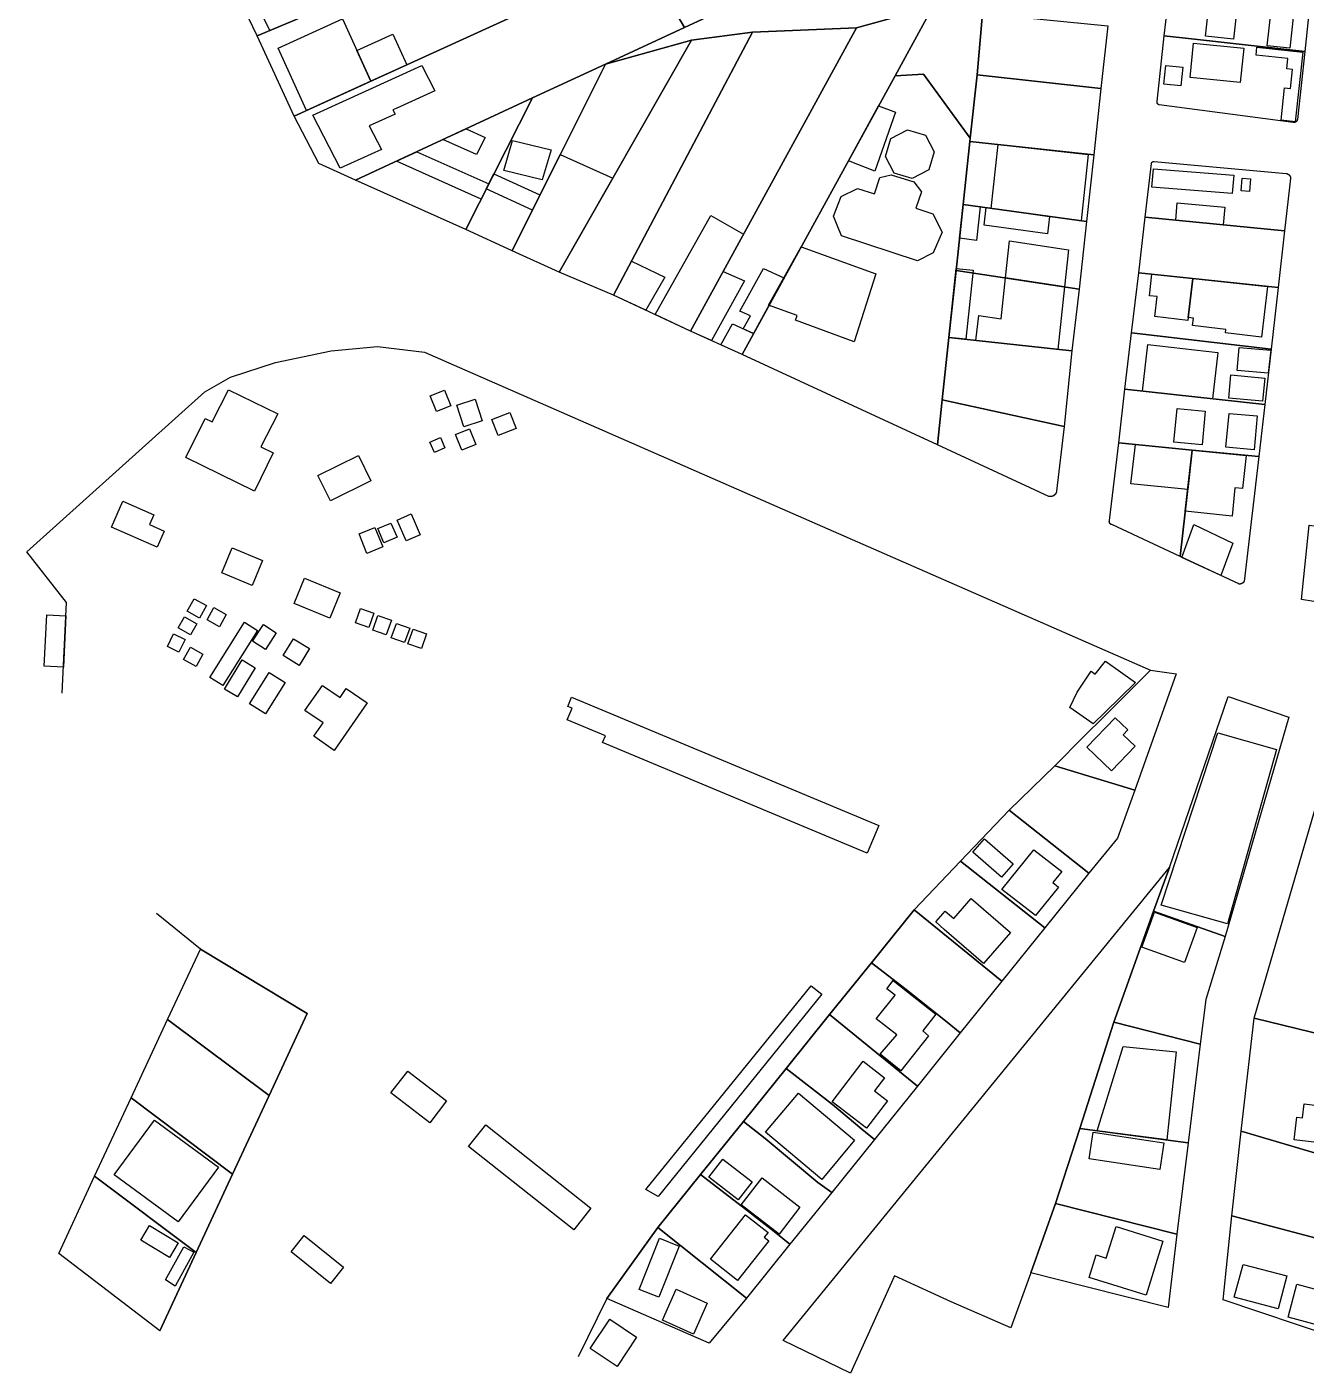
# Model space of a CAD drawing. Header units: millimetres. Extents: x 72 to 2370, y -203 to 794.
# Drawn here: x 1396.5 to 1622.3, y 196 to 433.6 of the extents above; entities that cross this region are included whole.
import ezdxf

# ---------------------------------------------------------------- set-up
doc = ezdxf.new("R2010")
doc.units = ezdxf.units.MM
doc.layers.add('Traza Urbana', color=7, linetype='Continuous')

msp = doc.modelspace()

# ---------------------------------------------------------------- linework, layer by layer
at = {"layer": 'Traza Urbana'}
for p, q in [((1440.37, 374.38), (1450.2, 376.41)), ((1450.2, 376.41), (1458.36, 377.16)), ((1458.36, 377.16), (1466.65, 376.2)), ((1466.65, 376.2), (1594.81, 320.06)), ((1432.44, 371.75), (1440.37, 374.38)), ((1427.88, 369.16), (1432.44, 371.75)), ((1396.49, 340.98), (1427.88, 369.16)), ((1403.51, 332.04), (1396.49, 340.98)), ((1402.71, 315.99), (1403.51, 332.04)), ((1594.81, 320.06), (1588.72, 313.97)), ((1588.72, 313.97), (1586.62, 311.87)), ((1586.62, 311.87), (1583.08, 308.34)), ((1583.08, 308.34), (1577.92, 303.18)), ((1577.92, 303.18), (1569.89, 295.39)), ((1569.89, 295.39), (1561.3, 286.39)), ((1561.3, 286.39), (1553.08, 277.79)), ((1427.12, 270.84), (1419.39, 277.16)), ((1553.08, 277.79), (1545.56, 268.44)), ((1445.97, 259.5), (1427.12, 270.84)), ((1545.56, 268.44), (1538.19, 259.31)), ((1439.23, 244.99), (1445.97, 259.5)), ((1538.19, 259.31), (1530.5, 249.76)), ((1530.5, 249.76), (1522.96, 240.43)), ((1432.8, 231.16), (1439.23, 244.99)), ((1522.96, 240.43), (1515.42, 231.08)), ((1426.36, 217.34), (1432.8, 231.16)), ((1515.42, 231.08), (1507.89, 221.74)), ((1507.89, 221.74), (1498.86, 209.2)), ((1419.93, 203.51), (1426.36, 217.34)), ((1498.86, 209.2), (1493.8, 198.89))]:
    msp.add_line(p, q, dxfattribs=at)
for points in [[(1523.45, 442.04), (1525.25, 439.41), (1512.56, 433.5), (1505.26, 445.94), (1443.67, 417.83), (1437.15, 432), (1445.46, 435.47), (1460.45, 442.36), (1464.32, 444.11), (1467.71, 445.67), (1471.1, 447.23), (1476.39, 449.65), (1493.64, 457.63), (1508.34, 464.66)], [(1443.67, 417.83), (1505.26, 445.94), (1512.56, 433.5), (1498.64, 427.03), (1485.72, 421.04), (1454.52, 406.55), (1448, 409.49)], [(1623.36, 441.68), (1622.04, 429.25), (1611.01, 430.47), (1602.06, 431.46), (1597.26, 432), (1598.68, 444.41)], [(1609.5, 431.41), (1604.54, 431.97), (1605.82, 443.6), (1610.78, 443.04)], [(1616.76, 442.25), (1620.72, 441.78), (1619.4, 429.81), (1615.43, 430.26)], [(1445.46, 435.47), (1437.15, 432), (1434.92, 436.65), (1443.09, 440.43)], [(1437.1, 437.65), (1443.09, 440.43), (1445.46, 435.47), (1439.37, 432.93)], [(1513.62, 379.92), (1542.94, 433.41), (1556.43, 437.15), (1549.74, 424.97), (1522.73, 375.8)], [(1457.19, 424), (1445.84, 418.81), (1440.83, 429.8), (1452.19, 435)], [(1586.07, 422.71), (1564.2, 425.11), (1565.16, 435.93), (1587.3, 433.76)], [(1490.47, 390.31), (1513.82, 431.27), (1524.59, 432.65), (1500.03, 386.25)], [(1513.62, 379.92), (1500.03, 386.25), (1524.59, 432.65), (1542.94, 433.41)], [(1457.19, 424), (1454.73, 429.42), (1461.11, 432.31), (1463.56, 426.91)], [(1513.82, 431.27), (1490.47, 390.31), (1482.13, 394.08), (1498.64, 427.03)], [(1596.38, 419.83), (1596.36, 419.83), (1596.34, 419.83), (1596.33, 419.84), (1596.31, 419.84), (1596.3, 419.85), (1596.28, 419.85), (1596.26, 419.86), (1596.25, 419.87), (1596.23, 419.88), (1596.22, 419.88), (1596.2, 419.89), (1596.19, 419.9), (1596.18, 419.91), (1596.16, 419.92), (1596.15, 419.93), (1596.14, 419.94), (1596.12, 419.96), (1596.11, 419.97), (1596.1, 419.98), (1596.09, 419.99), (1596.08, 420.01), (1596.07, 420.02), (1596.06, 420.03), (1596.05, 420.05), (1596.04, 420.06), (1596.03, 420.08), (1596.03, 420.09), (1596.02, 420.11), (1596.01, 420.12), (1596.01, 420.14), (1596, 420.16), (1596, 420.17), (1595.99, 420.19), (1595.99, 420.2), (1595.99, 420.22), (1595.98, 420.24), (1595.98, 420.26), (1595.98, 420.27), (1595.98, 420.29), (1595.98, 420.31), (1595.98, 420.32), (1595.98, 420.34), (1595.98, 420.36), (1595.98, 420.37), (1595.99, 420.39), (1595.99, 420.41), (1597.26, 432), (1602.06, 431.46), (1611.01, 430.47), (1622.04, 429.25), (1620.75, 417.25), (1620.75, 417.23), (1620.74, 417.21), (1620.74, 417.19), (1620.73, 417.16), (1620.72, 417.14), (1620.72, 417.12), (1620.71, 417.1), (1620.7, 417.08), (1620.69, 417.06), (1620.68, 417.04), (1620.67, 417.02), (1620.66, 417.01), (1620.65, 416.99), (1620.63, 416.97), (1620.62, 416.95), (1620.61, 416.94), (1620.59, 416.92), (1620.58, 416.9), (1620.56, 416.89), (1620.55, 416.87), (1620.53, 416.86), (1620.51, 416.85), (1620.5, 416.83), (1620.48, 416.82), (1620.46, 416.81), (1620.44, 416.8), (1620.42, 416.79), (1620.4, 416.78), (1620.38, 416.77), (1620.36, 416.76), (1620.34, 416.75), (1620.32, 416.74), (1620.3, 416.74), (1620.28, 416.73), (1620.26, 416.73), (1620.24, 416.72), (1620.22, 416.72), (1620.19, 416.72), (1620.17, 416.72), (1620.15, 416.72), (1620.13, 416.71), (1620.11, 416.72), (1620.09, 416.72), (1620.06, 416.72), (1620.04, 416.72), (1620.02, 416.72), (1620, 416.73), (1619.98, 416.73)], [(1610.67, 423.75), (1601.81, 424.63), (1602.42, 430.72), (1611.28, 429.84)], [(1613.6, 430), (1621.7, 429.12), (1620.36, 416.84), (1617.88, 417.11), (1618.5, 422.82), (1619.55, 422.7), (1619.91, 426.05), (1618.87, 426.17), (1619.09, 428.01), (1613.45, 428.62)], [(1451.81, 408.64), (1446.95, 418.01), (1466.18, 426.79), (1468.51, 422.3), (1461.65, 419.16), (1461.11, 418.92), (1461.48, 418.21), (1456.93, 416.13), (1459.09, 411.96)], [(1482.13, 394.08), (1473.96, 397.85), (1485.72, 421.04), (1498.64, 427.03)], [(1563.01, 413.93), (1562.95, 413.38), (1561.76, 402.26), (1561.76, 402.24), (1560.51, 390.61), (1559.25, 378.78), (1558.07, 367.8), (1557.22, 359.84), (1522.73, 375.8), (1549.74, 424.97), (1554.74, 425.22)], [(1600.18, 423.19), (1597.19, 423.5), (1597.52, 426.76), (1600.52, 426.45)], [(1586.07, 422.71), (1584.82, 410.98), (1562.95, 413.38), (1563.01, 413.93), (1564.2, 425.11)], [(1454.52, 406.55), (1485.72, 421.04), (1473.96, 397.85)], [(1541.5, 409.97), (1546.84, 419.68), (1549.83, 418.52), (1546.16, 408.15)], [(1475.87, 411.05), (1469.93, 413.71), (1474.01, 415.6), (1477.4, 414.09)], [(1487.47, 406.58), (1480.66, 408.27), (1482.23, 413.56), (1489.02, 411.86)], [(1551.94, 415.44), (1555.1, 414.46), (1556.65, 411.52), (1555.67, 408.36), (1552.74, 406.81), (1549.57, 407.79), (1548.03, 410.72), (1549.01, 413.89)], [(1584.82, 410.98), (1583.55, 399.24), (1561.76, 402.24), (1561.76, 402.26), (1562.95, 413.38)], [(1461.72, 409.89), (1465.31, 411.56), (1478.04, 405.9), (1476.67, 403.2)], [(1482.13, 394.08), (1490.63, 411.05), (1499.9, 406.86), (1490.47, 390.31)], [(1582.56, 399.38), (1566.71, 401.56), (1567.92, 412.83), (1583.82, 411.09)], [(1618.8, 407.71), (1618.83, 407.7), (1618.86, 407.7), (1618.89, 407.69), (1618.92, 407.68), (1618.94, 407.68), (1618.97, 407.67), (1619, 407.66), (1619.03, 407.65), (1619.05, 407.63), (1619.08, 407.62), (1619.11, 407.61), (1619.13, 407.59), (1619.16, 407.58), (1619.18, 407.56), (1619.21, 407.54), (1619.23, 407.53), (1619.25, 407.51), (1619.27, 407.49), (1619.29, 407.47), (1619.31, 407.45), (1619.33, 407.43), (1619.35, 407.4), (1619.37, 407.38), (1619.39, 407.36), (1619.41, 407.33), (1619.42, 407.31), (1619.44, 407.28), (1619.45, 407.26), (1619.46, 407.23), (1619.48, 407.2), (1619.49, 407.18), (1619.5, 407.15), (1619.51, 407.12), (1619.52, 407.09), (1619.52, 407.06), (1619.53, 407.04), (1619.54, 407.01), (1619.54, 406.98), (1619.54, 406.95), (1619.55, 406.92), (1619.55, 406.89), (1619.55, 406.86), (1619.55, 406.83), (1618.49, 397.57), (1593.89, 399.98), (1595.01, 409.49), (1595.01, 409.5), (1595.02, 409.52), (1595.02, 409.53), (1595.02, 409.54), (1595.02, 409.55), (1595.02, 409.56), (1595.03, 409.58), (1595.03, 409.59), (1595.04, 409.6), (1595.04, 409.61), (1595.05, 409.62), (1595.05, 409.63), (1595.06, 409.65), (1595.06, 409.66), (1595.07, 409.67), (1595.08, 409.68), (1595.08, 409.69), (1595.09, 409.7), (1595.1, 409.71), (1595.11, 409.72), (1595.12, 409.72), (1595.13, 409.73), (1595.14, 409.74), (1595.15, 409.75), (1595.15, 409.76), (1595.16, 409.77), (1595.18, 409.77), (1595.19, 409.78), (1595.2, 409.79), (1595.21, 409.79), (1595.22, 409.8), (1595.23, 409.8), (1595.24, 409.81), (1595.25, 409.81), (1595.27, 409.81), (1595.28, 409.82), (1595.29, 409.82), (1595.3, 409.82), (1595.31, 409.83), (1595.33, 409.83), (1595.34, 409.83), (1595.35, 409.83), (1595.36, 409.83), (1595.38, 409.83), (1595.39, 409.83), (1595.4, 409.83), (1595.41, 409.83), (1595.43, 409.83), (1595.44, 409.82), (1595.45, 409.82), (1595.46, 409.82), (1595.47, 409.82), (1595.49, 409.81), (1595.5, 409.81)], [(1477.58, 404.98), (1478.93, 407.66), (1487.06, 403.92), (1485.71, 401.23)], [(1547.04, 407.03), (1549.03, 407.48), (1553.04, 406.23), (1554.38, 404.49), (1553.42, 401.57), (1556.42, 400.6), (1558.03, 397.34), (1556.44, 393.73), (1553.69, 392.33), (1540.31, 396.71), (1538.87, 400.16), (1540.23, 403.65), (1543.08, 405.09), (1546.09, 404.11)], [(1595.08, 405.29), (1595.33, 408.52), (1609.51, 407.43), (1609.26, 404.2)], [(1610.85, 404.66), (1611.02, 406.89), (1612.45, 406.77), (1612.27, 404.55)], [(1561.76, 402.24), (1583.55, 399.24), (1582.26, 387.31), (1560.51, 390.61)], [(1561.76, 402.24), (1564.73, 401.84), (1564.09, 395.87), (1561.12, 396.28)], [(1576.65, 397.07), (1565.46, 398.61), (1565.79, 401.69), (1576.99, 400.15)], [(1599.27, 399.46), (1599.55, 402.54), (1607.97, 401.77), (1607.68, 398.63)], [(1522.98, 396.98), (1513.62, 379.92), (1507.38, 382.82), (1517.19, 400.32)], [(1618.49, 397.57), (1617.34, 387.6), (1592.74, 390.18), (1593.89, 399.98)], [(1532.14, 381.82), (1532.46, 382.66), (1527.38, 384.48), (1533.16, 394.79), (1546.36, 390), (1542.5, 378.02)], [(1579.63, 387.71), (1569.25, 389.29), (1569.96, 395.85), (1580.34, 394.27)], [(1500.03, 386.25), (1503.21, 392.27), (1509.1, 389.41), (1505.77, 383.58)], [(1517.36, 378.23), (1513.62, 379.92), (1519.39, 390.44), (1523.13, 388.75)], [(1522.93, 380.3), (1524.19, 382.58), (1522.36, 383.41), (1526.5, 390.94), (1530.09, 389.32), (1524.76, 379.48)], [(1559.25, 378.78), (1560.53, 390.95), (1563.53, 390.64), (1562.25, 378.46)], [(1582.26, 387.31), (1580.92, 376.4), (1559.25, 378.78), (1560.51, 390.61)], [(1592.74, 390.18), (1617.34, 387.6), (1616.1, 376.71), (1591.49, 379.6)], [(1602.29, 389.18), (1601.44, 381.8), (1595.59, 382.48), (1595.99, 386.01), (1594.64, 386.15), (1595.08, 389.93)], [(1578.44, 376.67), (1563.98, 378.26), (1564.53, 382.67), (1568.47, 382.08), (1569.25, 389.29), (1579.63, 387.71)], [(1615.45, 387.8), (1614.43, 378.86), (1608.07, 379.6), (1608.14, 380.2), (1602.24, 380.89), (1602.39, 382.18), (1601.5, 382.28), (1602.29, 389.18)], [(1519, 377.49), (1521.02, 381.17), (1524.76, 379.48), (1522.73, 375.8)], [(1559.25, 378.78), (1580.92, 376.4), (1579.56, 363.06), (1558.07, 367.8)], [(1590.32, 369.65), (1591.49, 379.6), (1616.1, 376.71), (1614.98, 366.95)], [(1605.76, 367.96), (1593.43, 369.31), (1594.38, 377.51), (1606.69, 376.11)], [(1615.61, 372.48), (1610.13, 372.97), (1610.49, 377.01), (1616.07, 376.51)], [(1614.62, 367.52), (1608.63, 368.08), (1609.01, 372.16), (1615, 371.61)], [(1427.93, 364.49), (1429.18, 363.88), (1432.06, 369.56), (1440.77, 365.33), (1437.8, 359.48), (1439.96, 358.43), (1436.68, 351.68), (1424.57, 357.57)], [(1468.81, 365.7), (1467.68, 368.48), (1470.18, 369.49), (1471.31, 366.71)], [(1602.18, 358.91), (1589.21, 360.18), (1590.32, 369.65), (1614.98, 366.95), (1613.93, 357.77)], [(1473.62, 363.03), (1472.39, 366.84), (1475.64, 367.88), (1476.87, 364.07)], [(1558.07, 367.8), (1579.56, 363.06), (1578.25, 351.64), (1578.25, 351.64), (1578.25, 351.63), (1578.25, 351.62), (1578.25, 351.62), (1578.25, 351.61), (1578.25, 351.6), (1578.25, 351.6), (1578.24, 351.59), (1578.24, 351.58), (1578.24, 351.58), (1578.24, 351.57), (1578.24, 351.57), (1578.24, 351.56), (1578.23, 351.55), (1578.23, 351.55), (1578.23, 351.54), (1578.23, 351.53), (1578.23, 351.53), (1578.23, 351.52), (1578.22, 351.51), (1578.22, 351.51), (1578.22, 351.5), (1578.22, 351.49), (1578.22, 351.49), (1578.21, 351.48), (1578.21, 351.48), (1578.21, 351.47), (1578.21, 351.46), (1578.2, 351.46), (1578.2, 351.45), (1578.2, 351.44), (1578.2, 351.44), (1578.2, 351.43), (1578.19, 351.42), (1578.19, 351.42), (1578.19, 351.41), (1578.19, 351.41), (1578.18, 351.4), (1578.18, 351.39), (1578.18, 351.39), (1578.17, 351.38), (1578.17, 351.38), (1578.17, 351.37), (1578.17, 351.36), (1578.16, 351.36), (1578.16, 351.35), (1578.16, 351.34), (1578.16, 351.34), (1578.15, 351.33), (1578.15, 351.33), (1578.15, 351.32), (1578.14, 351.31), (1578.14, 351.31), (1578.14, 351.3), (1578.13, 351.3), (1578.13, 351.29), (1578.13, 351.28), (1578.12, 351.28), (1578.12, 351.27), (1578.12, 351.27), (1578.11, 351.26), (1578.11, 351.26), (1578.11, 351.25), (1578.1, 351.24), (1578.1, 351.24), (1578.1, 351.23), (1578.09, 351.23), (1578.09, 351.22), (1578.09, 351.22), (1578.08, 351.21), (1578.08, 351.2), (1578.07, 351.2), (1578.07, 351.19), (1578.07, 351.19), (1578.06, 351.18), (1578.06, 351.18), (1578.06, 351.17), (1578.05, 351.17), (1578.05, 351.16), (1578.04, 351.16), (1578.04, 351.15), (1578.04, 351.14), (1578.03, 351.14), (1578.03, 351.13), (1578.02, 351.13), (1578.02, 351.12), (1578.01, 351.12), (1578.01, 351.11), (1578.01, 351.11), (1578, 351.1), (1578, 351.1), (1577.99, 351.09), (1577.99, 351.09), (1577.98, 351.08), (1577.98, 351.08), (1577.98, 351.07), (1577.97, 351.07), (1577.97, 351.06), (1577.96, 351.06), (1577.96, 351.05), (1577.95, 351.05), (1577.95, 351.04), (1577.94, 351.04), (1577.94, 351.03), (1577.93, 351.03), (1577.93, 351.02), (1577.92, 351.02), (1577.92, 351.01), (1577.91, 351.01), (1577.91, 351.01), (1577.9, 351), (1577.9, 351), (1577.89, 350.99), (1577.89, 350.99), (1577.89, 350.98), (1577.88, 350.98), (1577.87, 350.97), (1577.87, 350.97), (1577.86, 350.96), (1577.86, 350.96), (1577.85, 350.96), (1577.85, 350.95), (1577.84, 350.95), (1577.84, 350.94), (1577.83, 350.94), (1577.83, 350.94), (1577.82, 350.93), (1577.82, 350.93), (1577.81, 350.92), (1577.81, 350.92), (1577.8, 350.91), (1577.8, 350.91), (1577.79, 350.91), (1577.79, 350.9), (1577.78, 350.9), (1577.77, 350.9), (1577.77, 350.89), (1577.76, 350.89), (1577.76, 350.88), (1577.75, 350.88), (1577.75, 350.88), (1577.74, 350.87), (1577.74, 350.87), (1577.73, 350.87), (1577.72, 350.86), (1577.72, 350.86), (1577.71, 350.86), (1577.71, 350.85), (1577.7, 350.85), (1577.69, 350.84), (1577.69, 350.84), (1577.68, 350.84), (1577.68, 350.83), (1577.67, 350.83), (1577.67, 350.83), (1577.66, 350.83), (1577.65, 350.82), (1577.65, 350.82), (1577.64, 350.82), (1577.64, 350.81), (1577.63, 350.81), (1577.62, 350.81), (1577.62, 350.8), (1577.61, 350.8), (1577.61, 350.8), (1577.6, 350.8), (1577.59, 350.79), (1577.59, 350.79), (1577.58, 350.79), (1577.58, 350.78), (1577.57, 350.78), (1577.56, 350.78), (1577.56, 350.78), (1577.55, 350.77), (1577.54, 350.77), (1577.54, 350.77), (1577.53, 350.77), (1577.53, 350.76), (1577.52, 350.76), (1577.51, 350.76), (1577.51, 350.76), (1577.5, 350.76), (1577.49, 350.75), (1577.49, 350.75), (1577.48, 350.75), (1577.47, 350.75), (1577.47, 350.74), (1577.46, 350.74), (1577.46, 350.74), (1577.45, 350.74), (1577.44, 350.74), (1577.44, 350.73), (1577.43, 350.73), (1577.42, 350.73), (1577.42, 350.73), (1577.41, 350.73), (1577.4, 350.73), (1577.4, 350.72), (1577.39, 350.72), (1577.38, 350.72), (1577.38, 350.72), (1577.37, 350.72), (1577.36, 350.72), (1577.36, 350.72), (1577.35, 350.71), (1577.34, 350.71), (1577.34, 350.71), (1577.33, 350.71), (1577.33, 350.71), (1577.32, 350.71), (1577.31, 350.71), (1577.31, 350.71), (1577.3, 350.7), (1577.29, 350.7), (1577.29, 350.7), (1577.28, 350.7), (1577.27, 350.7), (1577.27, 350.7), (1577.26, 350.7), (1577.25, 350.7), (1577.25, 350.7), (1577.24, 350.7), (1577.23, 350.7), (1577.23, 350.69), (1577.22, 350.69), (1577.21, 350.69), (1577.21, 350.69), (1577.2, 350.69), (1577.19, 350.69), (1577.19, 350.69), (1577.18, 350.69), (1577.17, 350.69), (1577.17, 350.69), (1577.16, 350.69), (1577.15, 350.69), (1577.14, 350.69), (1577.14, 350.69), (1577.13, 350.69), (1577.12, 350.69), (1577.12, 350.69), (1577.11, 350.69), (1577.1, 350.69), (1577.1, 350.69), (1577.09, 350.69), (1577.08, 350.69), (1577.08, 350.69), (1577.07, 350.69), (1577.06, 350.69), (1577.06, 350.69), (1577.05, 350.69), (1577.04, 350.69), (1577.04, 350.69), (1577.03, 350.69), (1577.02, 350.69), (1577.02, 350.69), (1577.01, 350.69), (1577, 350.69), (1577, 350.7), (1576.99, 350.7), (1576.98, 350.7), (1576.98, 350.7), (1576.97, 350.7), (1576.96, 350.7), (1576.96, 350.7), (1576.95, 350.7), (1576.94, 350.7), (1576.94, 350.7), (1576.93, 350.7), (1576.92, 350.71), (1576.92, 350.71), (1576.91, 350.71), (1576.9, 350.7), (1557.22, 359.84)], [(1598.96, 360.28), (1599.51, 366.25), (1604.49, 365.79), (1603.93, 359.82)], [(1479.65, 361.5), (1478.57, 364.3), (1481.76, 365.53), (1482.83, 362.73)], [(1608.7, 365.39), (1613.68, 364.94), (1613.13, 358.96), (1608.15, 359.42)], [(1468.46, 358.47), (1467.64, 360.29), (1469.47, 361.12), (1470.29, 359.29)], [(1473.25, 358.89), (1472.12, 361.66), (1474.62, 362.68), (1475.75, 359.9)], [(1587.97, 345.76), (1587.95, 345.76), (1587.93, 345.77), (1587.91, 345.77), (1587.9, 345.78), (1587.88, 345.79), (1587.86, 345.79), (1587.85, 345.8), (1587.83, 345.81), (1587.81, 345.82), (1587.8, 345.83), (1587.78, 345.84), (1587.77, 345.85), (1587.75, 345.86), (1587.74, 345.87), (1587.73, 345.89), (1587.71, 345.9), (1587.7, 345.91), (1587.69, 345.93), (1587.68, 345.94), (1587.66, 345.95), (1587.65, 345.97), (1587.64, 345.98), (1587.63, 346), (1587.62, 346.02), (1587.61, 346.03), (1587.61, 346.05), (1587.6, 346.07), (1587.59, 346.08), (1587.59, 346.1), (1587.58, 346.12), (1587.57, 346.13), (1587.57, 346.15), (1587.57, 346.17), (1587.56, 346.19), (1587.56, 346.21), (1587.56, 346.23), (1587.56, 346.24), (1587.55, 346.26), (1587.55, 346.28), (1587.55, 346.3), (1587.56, 346.32), (1587.56, 346.34), (1587.56, 346.35), (1587.56, 346.37), (1587.57, 346.39), (1587.57, 346.41), (1587.57, 346.43), (1587.58, 346.44), (1587.59, 346.46), (1587.59, 346.48), (1589.21, 360.18), (1602.18, 358.91), (1600.04, 340.12)], [(1592.19, 359.89), (1602.18, 358.91), (1601.39, 351.96), (1591.37, 352.94)], [(1611.37, 335.74), (1611.35, 335.72), (1611.33, 335.69), (1611.31, 335.66), (1611.3, 335.64), (1611.27, 335.61), (1611.25, 335.59), (1611.23, 335.56), (1611.21, 335.54), (1611.19, 335.52), (1611.16, 335.49), (1611.14, 335.47), (1611.11, 335.45), (1611.08, 335.44), (1611.06, 335.42), (1611.03, 335.4), (1611, 335.38), (1610.97, 335.37), (1610.94, 335.36), (1610.91, 335.34), (1610.88, 335.33), (1610.85, 335.32), (1610.82, 335.31), (1610.79, 335.3), (1610.76, 335.29), (1610.73, 335.29), (1610.7, 335.28), (1610.66, 335.27), (1610.63, 335.27), (1610.6, 335.27), (1610.57, 335.27), (1610.53, 335.27), (1610.5, 335.27), (1610.47, 335.27), (1610.44, 335.27), (1610.41, 335.28), (1600.04, 340.12), (1602.18, 358.91), (1613.93, 357.77)], [(1609.23, 347.24), (1600.95, 348.1), (1602.18, 358.91), (1611.74, 357.98), (1611.08, 352.1), (1609.71, 352.26)], [(1447.84, 354.41), (1455.01, 357.96), (1457.23, 353.48), (1450.06, 349.93)], [(1418.92, 347.5), (1418.15, 345.75), (1420.72, 344.62), (1419.47, 341.77), (1411.42, 345.3), (1413.43, 349.9)], [(1463.41, 342.89), (1461.83, 346.56), (1464.31, 347.63), (1465.89, 343.96)], [(1456.52, 340.67), (1455.12, 344.1), (1457.89, 345.24), (1459.3, 341.81)], [(1459.52, 342.55), (1458.45, 345.04), (1460.75, 346.03), (1461.82, 343.54)], [(1607.24, 336.76), (1600.33, 339.98), (1602.46, 345.75), (1609.34, 342.47)], [(1622.86, 345.63), (1642.68, 343.02), (1641.05, 329.37), (1621.46, 332.54)], [(1430.91, 337.24), (1432.74, 341.67), (1438.1, 339.45), (1436.28, 335.03)], [(1443.65, 331.82), (1445.47, 336.28), (1451.76, 333.72), (1449.94, 329.26)], [(1424.79, 330.48), (1425.99, 332.67), (1428.18, 331.46), (1426.97, 329.27)], [(1428.29, 328.93), (1429.5, 331.12), (1431.69, 329.91), (1430.48, 327.72)], [(1454.47, 328.41), (1455.36, 330.97), (1457.72, 330.14), (1456.83, 327.58)], [(1400.01, 329.84), (1403.39, 329.67), (1402.93, 320.61), (1399.55, 320.78)], [(1426.47, 328.24), (1425.36, 326.28), (1423.19, 327.52), (1424.3, 329.47)], [(1428.78, 318.8), (1434.91, 328.53), (1437.19, 327.09), (1431.06, 317.36)], [(1438.6, 323.69), (1436.33, 325.17), (1438.23, 328.11), (1440.51, 326.64)], [(1457.56, 327.15), (1458.46, 329.71), (1460.82, 328.88), (1459.92, 326.33)], [(1460.81, 325.77), (1461.71, 328.32), (1464.07, 327.5), (1463.17, 324.94)], [(1423.32, 323.24), (1421.3, 324.23), (1422.39, 326.47), (1424.41, 325.49)], [(1444.53, 320.91), (1441.72, 322.64), (1443.56, 325.62), (1446.37, 323.9)], [(1463.76, 324.73), (1464.65, 327.29), (1467.01, 326.46), (1466.12, 323.91)], [(1424.16, 321.94), (1425.36, 324.13), (1427.55, 322.92), (1426.35, 320.73)], [(1433.68, 315.34), (1431.36, 316.74), (1434.47, 321.87), (1436.79, 320.47)], [(1586.86, 321.67), (1592.17, 317.91), (1586.81, 312.67), (1584.69, 310.59), (1580.61, 313.49), (1581.86, 316.18), (1584.35, 319.9), (1585.03, 319.35)], [(1435.8, 314.11), (1439.24, 319.63), (1442.05, 317.88), (1438.61, 312.36)], [(1592.03, 298.92), (1577.92, 303.18), (1583.08, 308.34), (1586.62, 311.87), (1588.72, 313.97), (1594.81, 320.06), (1599.34, 319.43)], [(1447.13, 308.4), (1448.76, 310.75), (1445.58, 312.95), (1448.66, 317.39), (1451.77, 315.24), (1452.87, 316.83), (1456.55, 314.28), (1450.74, 305.89)], [(1492.62, 315.33), (1546.89, 292.66), (1544.84, 287.76), (1498.1, 307.29), (1498.6, 308.48), (1491.86, 311.3), (1492.71, 313.34), (1491.97, 313.65)], [(1607.99, 273.05), (1595.38, 277.56), (1598.2, 285.26), (1608.52, 315.45), (1619.22, 311.79)], [(1592.09, 306.64), (1587.92, 302.31), (1583.59, 306.48), (1588.59, 311.67), (1590.81, 309.52), (1589.99, 308.66)], [(1596.68, 278.63), (1606.73, 308.99), (1617.08, 306.08), (1608.43, 275.33)], [(1638.51, 305.96), (1634.22, 265.57), (1633.13, 253.8), (1613.15, 258.68), (1627.87, 309.3)], [(1577.92, 303.18), (1592.03, 298.92), (1589.02, 290.42), (1583.96, 284.23), (1569.89, 295.39)], [(1569.89, 295.39), (1583.96, 284.23), (1576.16, 274.61), (1561.3, 286.39)], [(1563.45, 287.94), (1565.52, 290.31), (1570.58, 285.89), (1568.51, 283.52)], [(1579.16, 284.57), (1577.58, 282.62), (1578.58, 281.8), (1574.53, 276.78), (1568.6, 281.36), (1574.23, 288.36)], [(1595.38, 277.56), (1588.38, 257.97), (1582.34, 239.2), (1578.08, 225.98), (1573.68, 213.75), (1570.15, 204.01), (1559.63, 208.62), (1549.63, 213.21), (1541.89, 196.03), (1529.98, 201.79), (1598.2, 285.26)], [(1561.3, 286.39), (1576.16, 274.61), (1568.6, 265.18), (1553.08, 277.79)], [(1565.33, 268.32), (1558.43, 274.32), (1556.92, 275.64), (1558.59, 277.55), (1560.1, 276.24), (1563.19, 279.79), (1570.09, 273.79)], [(1568.6, 265.18), (1561.24, 256.05), (1558.96, 257.98), (1551.46, 263.87), (1545.56, 268.44), (1553.08, 277.79)], [(1595.38, 277.56), (1607.99, 273.05), (1604.6, 261.97), (1603.62, 254.06), (1588.38, 257.97)], [(1603.04, 274.66), (1600.84, 268.5), (1593.31, 271.19), (1595.51, 277.35)], [(1439.23, 244.99), (1421.3, 258.43), (1427.12, 270.84), (1445.97, 259.5)], [(1561.24, 256.05), (1553.67, 246.64), (1538.19, 259.31), (1545.56, 268.44), (1551.46, 263.87), (1558.96, 257.98)], [(1536.83, 262.9), (1507.94, 227.18), (1505.72, 228.45), (1534.94, 264.38)], [(1549.42, 265.28), (1556.94, 259.38), (1554.61, 256.4), (1555.66, 255.57), (1550.76, 249.34), (1547.13, 252.32), (1550.05, 255.7), (1546.42, 258.55), (1549.73, 262.75), (1548.31, 263.86)], [(1553.67, 246.64), (1546.11, 237.28), (1543.86, 239.1), (1538.68, 243.42), (1530.5, 249.76), (1538.19, 259.31)], [(1439.23, 244.99), (1432.8, 231.16), (1414.88, 244.61), (1421.3, 258.43)], [(1603.62, 254.06), (1601.49, 236.68), (1582.34, 239.2), (1588.38, 257.97)], [(1633.13, 253.8), (1632.48, 248.52), (1631.98, 244.62), (1631.08, 237.55), (1630.51, 232.92), (1610.8, 238.73), (1613.15, 258.68)], [(1599.37, 252.75), (1597.72, 237.17), (1585.39, 238.79), (1589.98, 253.65)], [(1536.1, 229.69), (1526.83, 237.43), (1522.96, 240.43), (1530.5, 249.76), (1538.68, 243.42), (1543.86, 239.1), (1546.11, 237.28), (1538.56, 227.91)], [(1546.09, 245.86), (1548.39, 244.1), (1544.67, 239.25), (1542.37, 241.02), (1538.63, 243.91), (1544.11, 251.06), (1547.86, 248.16)], [(1460.75, 245.48), (1463.71, 249.33), (1470.57, 244.06), (1467.6, 240.21)], [(1526.88, 238.53), (1532.67, 245.44), (1542.6, 237.11), (1536.81, 230.21)], [(1408.45, 230.78), (1414.88, 244.61), (1432.8, 231.16), (1426.36, 217.34)], [(1621.96, 243.54), (1629.9, 242.57), (1629.11, 236.11), (1620.18, 237.21), (1620.66, 241.18), (1621.66, 241.05)], [(1411.91, 231.03), (1419.03, 240.69), (1430.3, 232.38), (1423.18, 222.72)], [(1536.1, 229.69), (1538.56, 227.91), (1531.19, 218.77), (1528.39, 221.03), (1523.33, 224.96), (1515.42, 231.08), (1522.96, 240.43), (1526.83, 237.43)], [(1474.45, 236.03), (1477.48, 239.86), (1496.06, 225.14), (1493.03, 221.31)], [(1601.49, 236.68), (1599.5, 220.53), (1578.08, 225.98), (1582.34, 239.2)], [(1596.49, 231.97), (1584.02, 233.83), (1584.73, 238.53), (1597.19, 236.67)], [(1630.51, 232.92), (1628.96, 218.54), (1609.19, 223.81), (1610.8, 238.73)], [(1522.07, 226.61), (1516.88, 230.63), (1519.33, 233.8), (1524.53, 229.78)], [(1426.36, 217.34), (1419.93, 203.51), (1402.1, 217.15), (1408.45, 230.78)], [(1528.39, 221.03), (1531.19, 218.77), (1523.5, 209.25), (1507.89, 221.74), (1515.42, 231.08), (1523.33, 224.96)], [(1522.57, 225.75), (1526.26, 230.49), (1532.95, 225.29), (1529.27, 220.54)], [(1599.5, 220.53), (1597.92, 207.6), (1583.24, 211.32), (1573.68, 213.75), (1578.08, 225.98)], [(1526.64, 219.99), (1527.43, 219.37), (1521.91, 212.39), (1517.15, 216.14), (1523.35, 223.98), (1527.32, 220.84)], [(1628.96, 218.54), (1627.25, 202.37), (1607.64, 208.94), (1609.19, 223.81)], [(1423.22, 219.03), (1421.69, 216.45), (1416.6, 219.46), (1418.13, 222.05)], [(1507.89, 221.74), (1523.5, 209.25), (1516.95, 201.32), (1498.86, 209.2)], [(1584.01, 212.92), (1585.25, 216.88), (1586.99, 216.33), (1588.74, 221.91), (1597.03, 219.31), (1594.03, 209.77)], [(1443.12, 217.42), (1445.42, 220.3), (1452.36, 214.74), (1450.06, 211.87)], [(1504.58, 210.81), (1508.18, 219.83), (1511.65, 218.43), (1508.02, 209.43)], [(1422.67, 211.37), (1420.98, 212.46), (1424.21, 218.33), (1425.96, 217.37)], [(1617.35, 207.37), (1609.61, 209.43), (1611.16, 215.22), (1618.89, 213.17)], [(1619.12, 205.91), (1620.67, 211.71), (1627.43, 209.89), (1625.88, 204.1)], [(1508.67, 205.36), (1511.11, 210.84), (1516.58, 208.4), (1514.14, 202.92)], [(1495.94, 200.36), (1499.38, 205.52), (1504.11, 202.37), (1500.68, 197.21)]]:
    msp.add_lwpolyline(points, close=True, dxfattribs=at)
msp.add_lwpolyline([(1565.16, 435.93), (1564.2, 425.11), (1563.01, 413.93), (1554.74, 425.22), (1549.74, 424.97), (1556.43, 437.15), (1542.94, 433.41), (1524.59, 432.65), (1513.82, 431.27), (1498.64, 427.03), (1512.56, 433.5), (1525.25, 439.41)], dxfattribs=at)

doc.saveas('drawing.dxf')
